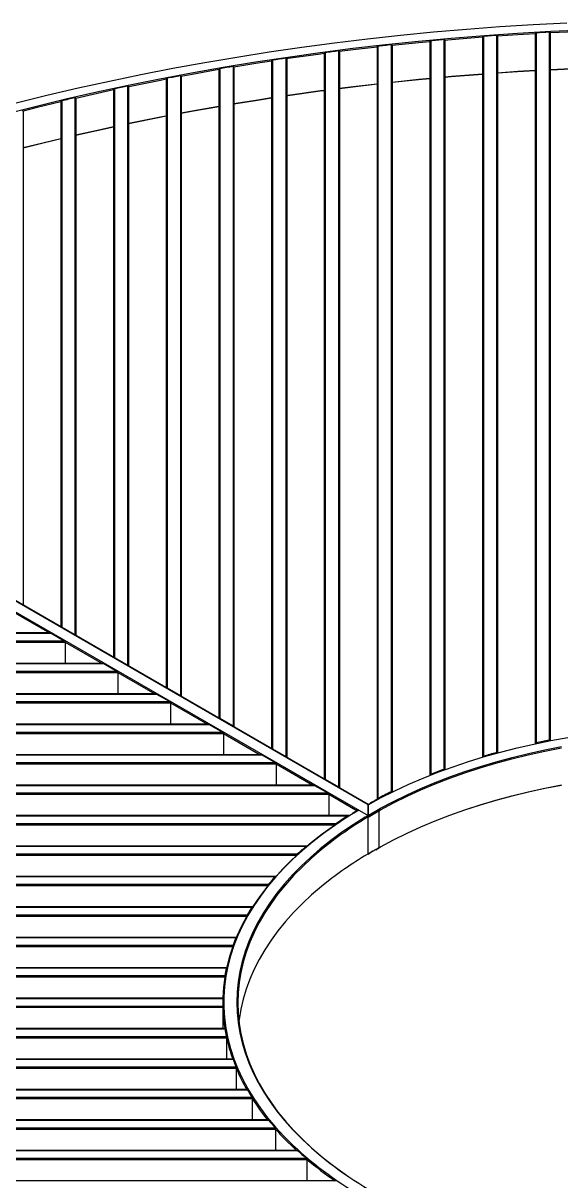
# Model space of a CAD drawing. Header units: millimetres. Extents: x -3019 to 2921, y -1257 to 2943.
# Drawn here: x 1142 to 1428, y 1074 to 1689 of the extents above; entities that cross this region are included whole.
import ezdxf

# ---------------------------------------------------------------- set-up
doc = ezdxf.new("R2010")
doc.units = ezdxf.units.MM

# ---------------------------------------------------------------- blocks, each defined once
blk = doc.blocks.new('izometria')
for p, q in [((424.73, 1703.21), (424.73, 1313.53)), ((425.23, 1703.66), (425.23, 1314.08)), ((432.23, 1704.3), (432.23, 1316.75)), ((432.73, 1703.94), (432.73, 1316.59)), ((452.73, 1705.58), (452.73, 1323.21)), ((453.23, 1706.02), (453.23, 1323.68)), ((460.23, 1706.53), (460.23, 1325.67)), ((460.73, 1706.16), (460.73, 1325.49)), ((480.73, 1707.43), (480.73, 1330.33)), ((481.23, 1707.87), (481.23, 1330.74)), ((488.23, 1708.25), (488.23, 1332.16)), ((488.73, 1707.86), (488.73, 1331.95)), ((369.23, 1697.35), (369.23, 1311.52)), ((376.23, 1698.26), (376.23, 1307.48)), ((376.73, 1697.91), (376.73, 1306.95)), ((396.73, 1700.31), (396.73, 1300.58)), ((397.23, 1700.77), (397.23, 1301.25)), ((404.23, 1701.55), (404.23, 1304.81)), ((404.73, 1701.19), (404.73, 1304.65)), ((340.73, 1692.9), (340.73, 1327.74)), ((341.23, 1693.39), (341.23, 1327.69)), ((348.23, 1694.43), (348.23, 1323.65)), ((348.73, 1694.1), (348.73, 1323.12)), ((368.73, 1696.88), (368.73, 1311.57)), ((292.23, 1685.09), (292.23, 1355.97)), ((292.73, 1684.78), (292.73, 1355.45)), ((312.73, 1688.37), (312.73, 1343.9)), ((313.23, 1688.86), (313.23, 1343.85)), ((320.23, 1690.05), (320.23, 1339.81)), ((320.73, 1689.72), (320.73, 1339.28)), ((264.23, 1679.55), (264.23, 1372.14)), ((264.73, 1679.25), (264.73, 1371.61)), ((284.73, 1683.26), (284.73, 1360.06)), ((285.23, 1683.76), (285.23, 1360.01)), ((236.23, 1673.4), (236.23, 1388.3)), ((236.73, 1673.11), (236.73, 1387.77)), ((256.73, 1677.56), (256.73, 1376.23)), ((257.23, 1678.07), (257.23, 1376.18)), ((208.73, 1666.34), (208.73, 1403.94)), ((228.73, 1671.24), (228.73, 1392.39)), ((229.23, 1671.77), (229.23, 1392.34)), ((-72.61, 1560.47), (391.96, 1292.28)), ((-62.71, 1560.47), (391.96, 1298)), ((391.96, 1298.17), (-62.21, 1560.35)), ((391.97, 1298.15), (-62.13, 1560.3)), ((203.08, 1400.5), (222.71, 1389.17)), ((203.08, 1400.5), (222.72, 1389.17)), ((229.23, 1392.34), (236.23, 1388.3)), ((-263.49, 1384.34), (231.08, 1384.34)), ((-263.29, 1385.03), (230.58, 1385.03)), ((-260.46, 1389.07), (223.58, 1389.07)), ((223.29, 1389.17), (-260.34, 1389.17)), ((223.58, 1389.07), (230.58, 1385.03)), ((231.08, 1384.34), (231.08, 1373)), ((231.08, 1384.34), (250.71, 1373)), ((231.08, 1384.34), (250.72, 1373)), ((-271.38, 1372.91), (251.58, 1372.91)), ((251.29, 1373), (-271.27, 1373)), ((251.58, 1372.91), (258.58, 1368.87)), ((257.23, 1376.18), (264.23, 1372.14)), ((-274.12, 1368.17), (259.08, 1368.17)), ((-273.94, 1368.87), (258.58, 1368.87)), ((259.08, 1368.18), (278.72, 1356.84)), ((259.08, 1368.17), (259.08, 1356.84)), ((259.08, 1368.17), (278.71, 1356.84)), ((285.23, 1360.01), (292.23, 1355.97)), ((-283.54, 1352.7), (286.58, 1352.7)), ((-281.23, 1356.75), (279.58, 1356.75)), ((279.29, 1356.84), (-281.14, 1356.84)), ((279.58, 1356.75), (286.58, 1352.7)), ((-283.7, 1352.01), (287.08, 1352.01)), ((287.08, 1352.01), (287.08, 1340.67)), ((287.08, 1352.01), (306.71, 1340.67)), ((287.08, 1352.01), (306.72, 1340.67)), ((-290.07, 1340.58), (307.58, 1340.58)), ((307.29, 1340.67), (-289.98, 1340.67)), ((307.58, 1340.58), (314.58, 1336.54)), ((313.23, 1343.85), (320.23, 1339.81)), ((-292.26, 1335.84), (315.08, 1335.84)), ((-292.12, 1336.54), (314.58, 1336.54)), ((315.08, 1335.85), (334.72, 1324.51)), ((315.08, 1335.84), (315.08, 1324.51)), ((315.08, 1335.84), (334.71, 1324.51)), ((-297.9, 1324.42), (335.58, 1324.42)), ((335.29, 1324.51), (-297.83, 1324.51)), ((335.58, 1324.42), (342.58, 1320.38)), ((341.23, 1327.69), (348.23, 1323.65)), ((-299.84, 1319.68), (343.08, 1319.68)), ((-299.71, 1320.38), (342.58, 1320.38)), ((343.08, 1319.68), (343.08, 1308.34)), ((343.08, 1319.68), (362.71, 1308.34)), ((343.08, 1319.68), (362.72, 1308.34)), ((369.23, 1311.52), (376.23, 1307.48)), ((-306.45, 1303.52), (371.08, 1303.52)), ((-306.34, 1304.21), (370.58, 1304.21)), ((-304.77, 1308.25), (363.58, 1308.25)), ((363.29, 1308.34), (-304.71, 1308.34)), ((363.58, 1308.25), (370.58, 1304.21)), ((371.08, 1303.52), (371.08, 1292.18)), ((371.08, 1303.52), (386.3, 1294.73)), ((371.08, 1303.52), (386.19, 1294.79)), ((391.96, 1298), (391.96, 1292.28)), ((391.96, 1292.26), (391.96, 1297.98)), ((-310.7, 1292.09), (381.37, 1292.09)), ((381.64, 1292.18), (-310.64, 1292.18)), ((391.96, 1271.84), (391.96, 1291.44)), ((397.66, 1294.73), (397.66, 1275.13)), ((-312.13, 1287.35), (374.78, 1287.35)), ((-312.04, 1288.05), (375.2, 1288.05)), ((-315.7, 1275.93), (359.15, 1275.93)), ((359.35, 1276.02), (-315.65, 1276.02)), ((396.11, 1274.07), (397.47, 1274.83)), ((-316.88, 1271.19), (354.21, 1271.19)), ((-316.81, 1271.88), (354.53, 1271.88)), ((391.96, 1271.67), (393.06, 1272.32)), ((-320.73, 1255.02), (338.84, 1255.02)), ((-320.67, 1255.72), (339.07, 1255.72)), ((-319.79, 1259.76), (342.51, 1259.76)), ((342.66, 1259.85), (-319.75, 1259.85)), ((-322.98, 1243.6), (330.28, 1243.6)), ((330.39, 1243.69), (-322.96, 1243.69)), ((-323.69, 1238.86), (327.66, 1238.86)), ((-323.64, 1239.56), (327.83, 1239.56)), ((-325.29, 1227.43), (321.8, 1227.43)), ((321.87, 1227.52), (-325.27, 1227.52)), ((-325.76, 1222.7), (320.11, 1222.7)), ((-325.73, 1223.39), (320.22, 1223.39)), ((-326.71, 1211.27), (316.69, 1211.27)), ((316.73, 1211.36), (-326.7, 1211.36)), ((-326.94, 1206.53), (315.87, 1206.53)), ((-326.93, 1207.23), (315.92, 1207.23)), ((314.76, 1195.2), (-327.26, 1195.2)), ((-327.26, 1195.1), (314.76, 1195.1)), ((-327.26, 1191.06), (314.76, 1191.06)), ((-327.26, 1190.37), (314.77, 1190.37)), ((314.77, 1190.37), (314.77, 1179.03)), ((315.89, 1179.03), (-326.94, 1179.03)), ((-326.93, 1178.94), (315.92, 1178.94)), ((-326.71, 1174.9), (316.69, 1174.9)), ((-326.69, 1174.2), (316.76, 1174.2)), ((316.76, 1174.2), (316.76, 1162.87)), ((320.16, 1162.87), (-325.74, 1162.87)), ((-325.73, 1162.78), (320.22, 1162.78)), ((-325.29, 1158.74), (321.8, 1158.74)), ((-325.26, 1158.04), (321.92, 1158.04)), ((321.92, 1158.04), (321.92, 1146.7)), ((327.73, 1146.7), (-323.67, 1146.7)), ((-323.64, 1146.61), (327.83, 1146.61)), ((-322.98, 1142.57), (330.28, 1142.57)), ((-322.93, 1141.87), (330.47, 1141.87)), ((330.47, 1141.87), (330.47, 1130.54)), ((338.94, 1130.54), (-320.71, 1130.54)), ((-320.67, 1130.45), (339.07, 1130.45)), ((-319.79, 1126.41), (342.51, 1126.41)), ((-319.73, 1125.71), (342.77, 1125.71)), ((342.77, 1125.71), (342.77, 1114.38)), ((354.35, 1114.38), (-316.85, 1114.38)), ((-316.81, 1114.28), (354.53, 1114.28)), ((-315.7, 1110.24), (359.15, 1110.24)), ((-315.62, 1109.55), (359.5, 1109.55)), ((359.5, 1109.55), (359.5, 1098.21)), ((374.96, 1098.21), (-312.09, 1098.21))]:
    blk.add_line(p, q)
at = {"flags": 128}
for points in [[(506.7, 1709.39), (489.02, 1708.58), (471.37, 1707.57), (453.76, 1706.35), (436.2, 1704.94), (418.68, 1703.33), (401.22, 1701.51), (383.83, 1699.5), (366.52, 1697.29), (349.28, 1694.88), (332.12, 1692.28), (315.06, 1689.48), (298.1, 1686.48), (281.25, 1683.29), (264.5, 1679.92), (247.88, 1676.35), (231.38, 1672.59), (215.02, 1668.64), (198.79, 1664.51)], [(497.5, 1713.04), (479.74, 1712.13), (462.02, 1711.02), (444.34, 1709.7), (426.71, 1708.18), (409.13, 1706.46), (391.61, 1704.55), (374.17, 1702.43), (356.8, 1700.11), (339.51, 1697.6), (322.31, 1694.89), (305.21, 1691.99), (288.21, 1688.89), (271.32, 1685.6), (254.54, 1682.11), (237.89, 1678.44), (221.37, 1674.58), (204.98, 1670.53)], [(424.73, 1703.21), (418.87, 1702.64), (404.73, 1701.19)], [(432.23, 1704.3), (431.36, 1704.22), (430.48, 1704.14), (429.61, 1704.06), (428.73, 1703.98), (427.86, 1703.9), (426.98, 1703.82), (426.11, 1703.74), (425.23, 1703.66)], [(452.73, 1705.58), (436.36, 1704.25), (432.58, 1703.92)], [(460.23, 1706.53), (459.36, 1706.47), (458.48, 1706.41), (457.61, 1706.34), (456.73, 1706.28), (455.86, 1706.22), (454.98, 1706.15), (454.11, 1706.09), (453.23, 1706.02)], [(480.73, 1707.43), (471.5, 1706.87), (460.63, 1706.15)], [(488.23, 1708.25), (487.36, 1708.2), (486.48, 1708.15), (485.61, 1708.11), (484.73, 1708.06), (483.86, 1708.01), (482.98, 1707.96), (482.11, 1707.91), (481.23, 1707.87)], [(508.73, 1708.77), (506.78, 1708.69), (489.13, 1707.88), (488.73, 1707.86)], [(376.23, 1698.26), (375.36, 1698.15), (374.48, 1698.04), (373.61, 1697.92), (372.73, 1697.81), (371.86, 1697.7), (370.98, 1697.58), (370.11, 1697.47), (369.23, 1697.35)], [(396.73, 1700.31), (384.07, 1698.82), (376.73, 1697.91)], [(404.23, 1701.55), (403.36, 1701.45), (402.48, 1701.36), (401.61, 1701.26), (400.73, 1701.16), (399.86, 1701.07), (398.98, 1700.97), (398.11, 1700.87), (397.23, 1700.77)], [(340.73, 1692.9), (332.42, 1691.62), (320.73, 1689.72)], [(348.23, 1694.43), (347.36, 1694.3), (346.48, 1694.17), (345.61, 1694.04), (344.73, 1693.91), (343.86, 1693.78), (342.98, 1693.65), (342.11, 1693.52), (341.23, 1693.39)], [(368.73, 1696.88), (366.77, 1696.62), (349.55, 1694.22), (348.68, 1694.09)], [(292.23, 1685.09), (291.36, 1684.93), (290.48, 1684.76), (289.61, 1684.6), (288.73, 1684.43), (287.86, 1684.27), (286.98, 1684.1), (286.11, 1683.93), (285.23, 1683.76)], [(312.73, 1688.37), (298.44, 1685.83), (292.7, 1684.77)], [(320.23, 1690.05), (319.36, 1689.9), (318.48, 1689.75), (317.61, 1689.61), (316.73, 1689.46), (315.86, 1689.31), (314.98, 1689.16), (314.11, 1689.01), (313.23, 1688.86)], [(452.73, 1685.98), (436.36, 1684.66), (432.73, 1684.34)], [(452.73, 1685.86), (436.2, 1684.53), (432.73, 1684.22)], [(480.73, 1687.83), (471.5, 1687.28), (460.73, 1686.56)], [(480.73, 1687.71), (471.37, 1687.15), (460.73, 1686.44)], [(508.73, 1689.17), (506.78, 1689.09), (489.13, 1688.29), (488.73, 1688.27)], [(508.73, 1689.05), (506.7, 1688.97), (489.02, 1688.16), (488.73, 1688.15)], [(264.23, 1679.55), (263.36, 1679.37), (262.48, 1679.19), (261.61, 1679), (260.73, 1678.82), (259.86, 1678.63), (258.98, 1678.45), (258.11, 1678.26), (257.23, 1678.07)], [(284.73, 1683.26), (281.61, 1682.65), (264.88, 1679.28), (264.73, 1679.25)], [(396.73, 1680.71), (384.07, 1679.23), (376.73, 1678.32)], [(396.73, 1680.6), (383.83, 1679.09), (376.73, 1678.2)], [(424.73, 1683.61), (418.87, 1683.05), (404.73, 1681.59)], [(424.73, 1683.49), (418.68, 1682.91), (404.73, 1681.48)], [(236.23, 1673.4), (235.36, 1673.2), (234.48, 1673), (233.61, 1672.79), (232.73, 1672.59), (231.86, 1672.39), (230.98, 1672.18), (230.11, 1671.98), (229.23, 1671.77)], [(256.73, 1677.56), (248.28, 1675.72), (236.73, 1673.11)], [(340.73, 1673.31), (332.42, 1672.02), (320.73, 1670.12)], [(340.73, 1673.2), (332.12, 1671.86), (320.73, 1670.02)], [(368.73, 1677.28), (366.77, 1677.02), (349.55, 1674.62), (348.73, 1674.5)], [(368.73, 1677.17), (366.52, 1676.88), (349.28, 1674.47), (348.73, 1674.39)], [(228.73, 1671.24), (215.45, 1668.03), (208.73, 1666.34)], [(312.73, 1668.77), (298.44, 1666.24), (292.73, 1665.18)], [(312.73, 1668.66), (298.1, 1666.07), (292.73, 1665.08)], [(284.73, 1663.66), (281.61, 1663.06), (264.88, 1659.68), (264.73, 1659.65)], [(284.73, 1663.56), (281.25, 1662.88), (264.73, 1659.55)], [(256.73, 1657.96), (248.28, 1656.12), (236.73, 1653.51)], [(256.73, 1657.86), (247.88, 1655.93), (236.73, 1653.42)], [(228.73, 1651.65), (215.45, 1648.43), (208.73, 1646.75)], [(228.73, 1651.55), (215.02, 1648.23), (208.73, 1646.65)], [(391.96, 1291.44), (398.62, 1295.26), (405.52, 1298.94), (412.67, 1302.45), (420.04, 1305.81), (427.63, 1309.01), (435.42, 1312.03), (443.41, 1314.88), (451.58, 1317.56), (459.93, 1320.05), (468.43, 1322.35), (477.07, 1324.47), (485.86, 1326.39), (494.76, 1328.12)], [(405.04, 1299.48), (405.54, 1299.74), (412.69, 1303.25), (420.07, 1306.6), (427.66, 1309.78), (435.46, 1312.8), (443.45, 1315.64), (451.63, 1318.31), (459.97, 1320.79), (468.47, 1323.09), (477.12, 1325.2), (485.9, 1327.11), (494.79, 1328.84)], [(405.45, 1305.03), (406.12, 1305.36), (413.56, 1308.81), (421.21, 1312.1), (429.07, 1315.22), (437.14, 1318.17), (445.38, 1320.94), (453.81, 1323.53), (462.39, 1325.93), (471.13, 1328.15), (480, 1330.17), (489, 1332), (498.11, 1333.64)], [(391.96, 1271.84), (398.62, 1275.66), (405.52, 1279.34), (412.67, 1282.86), (420.04, 1286.22), (427.63, 1289.41), (435.42, 1292.44), (443.41, 1295.29), (451.58, 1297.96), (459.93, 1300.45), (468.43, 1302.75), (477.07, 1304.87), (485.86, 1306.79), (494.76, 1308.52)], [(397.61, 1275.1), (398.63, 1275.66), (405.54, 1279.33), (412.69, 1282.83), (420.07, 1286.18), (427.66, 1289.37), (435.46, 1292.39), (443.45, 1295.23), (451.63, 1297.89), (459.97, 1300.37), (468.47, 1302.67), (477.12, 1304.78), (485.9, 1306.7), (494.79, 1308.42)], [(391.96, 1297.98), (398.92, 1301.74), (405.45, 1305.03)], [(391.96, 1292.26), (398.63, 1296.07), (405.04, 1299.48)], [(391.96, 1298.17), (391.96, 1298.16), (391.96, 1298.15), (391.96, 1298.11), (391.96, 1298.06), (391.96, 1298)], [(383.13, 1292.78), (379.84, 1290.7), (373.59, 1286.54), (367.63, 1282.24), (361.95, 1277.82), (356.55, 1273.28), (351.46, 1268.63), (346.68, 1263.86), (342.2, 1259), (338.05, 1254.05), (334.22, 1249), (330.72, 1243.88), (327.56, 1238.69), (324.74, 1233.43), (322.26, 1228.11), (320.13, 1222.74), (318.35, 1217.34), (316.92, 1211.89), (315.85, 1206.42), (315.14, 1200.93), (314.78, 1195.43), (314.73, 1192.88)], [(387.04, 1295.14), (380.52, 1291.12), (374.26, 1286.96), (368.28, 1282.67), (362.58, 1278.25), (357.17, 1273.71), (352.07, 1269.05), (347.27, 1264.29), (342.78, 1259.43), (338.62, 1254.48), (334.78, 1249.43), (331.27, 1244.31), (328.1, 1239.11), (325.27, 1233.85), (322.78, 1228.54), (320.65, 1223.17), (318.86, 1217.76), (317.43, 1212.31), (316.36, 1206.84), (315.64, 1201.34), (315.28, 1195.84), (315.28, 1190.33), (315.64, 1184.83), (316.36, 1179.33), (317.43, 1173.86), (318.86, 1168.41), (320.65, 1163), (322.78, 1157.63), (325.27, 1152.32), (328.1, 1147.05), (331.27, 1141.86), (334.78, 1136.74), (338.62, 1131.69), (342.78, 1126.74), (347.27, 1121.88), (347.88, 1121.25)], [(396.94, 1295.14), (390.34, 1291.29), (383.99, 1287.29), (377.91, 1283.16), (372.11, 1278.91), (366.59, 1274.52), (361.37, 1270.02), (356.44, 1265.41), (351.83, 1260.69), (347.53, 1255.87), (343.55, 1250.97), (339.89, 1245.97), (336.57, 1240.91), (333.58, 1235.77), (330.94, 1230.57), (328.64, 1225.32), (326.69, 1220.02), (325.09, 1214.68), (323.84, 1209.31), (322.95, 1203.91), (322.41, 1198.5), (322.23, 1193.08), (322.41, 1187.67), (322.95, 1182.26), (323.84, 1176.86), (325.09, 1171.49), (326.69, 1166.15), (328.64, 1160.85), (330.94, 1155.6), (333.58, 1150.4), (336.57, 1145.26), (339.89, 1140.19), (343.55, 1135.2), (347.53, 1130.3), (351.83, 1125.48), (352.91, 1124.34)], [(391.96, 1292.28), (391.96, 1292.2), (391.96, 1292.12), (391.96, 1292.02), (391.96, 1291.92), (391.96, 1291.82), (391.96, 1291.72), (391.96, 1291.63), (391.96, 1291.54), (391.96, 1291.47)], [(373.77, 1279.28), (372.76, 1278.52), (367.23, 1274.13), (361.99, 1269.63), (357.05, 1265.02), (352.42, 1260.31), (348.11, 1255.49), (344.11, 1250.58), (340.45, 1245.59), (337.12, 1240.52), (334.12, 1235.38), (331.47, 1230.18), (329.16, 1224.93), (327.2, 1219.62), (325.6, 1214.28), (324.35, 1208.91), (323.45, 1203.51), (322.91, 1198.1), (322.73, 1192.68), (322.91, 1187.26), (323.45, 1181.84), (324.35, 1176.45), (325.6, 1171.07), (327.2, 1165.73), (329.16, 1160.43), (331.47, 1155.17), (334.12, 1149.97), (337.12, 1144.83), (340.45, 1139.76), (344.11, 1134.77), (348.11, 1129.86), (352.42, 1125.05), (357.05, 1120.33), (361.99, 1115.72), (367.23, 1111.22), (372.76, 1106.84), (378.58, 1102.58), (381.71, 1100.42)], [(391.96, 1271.87), (391.96, 1271.8), (391.96, 1271.74), (391.96, 1271.71), (391.96, 1271.7), (391.96, 1271.7)], [(373.77, 1259.68), (372.76, 1258.92), (367.23, 1254.54), (361.99, 1250.04), (357.05, 1245.43), (352.42, 1240.71), (348.11, 1235.89), (344.11, 1230.98), (340.45, 1225.99), (337.12, 1220.92), (334.12, 1215.78), (331.47, 1210.58), (329.16, 1205.33), (327.2, 1200.03), (325.6, 1194.68), (324.35, 1189.31), (323.45, 1183.91), (323.32, 1182.88)]]:
    blk.add_lwpolyline(points, dxfattribs=at)
for centre, radius, start, end in [((562.61, 946.55), 392.72, 100.91677, 101.95874), ((554.21, 981.03), 357.22, 105.25274, 106.41981), ((540.42, 1022.61), 313.4, 110.19291, 111.5626), ((519.8, 1069.23), 262.4, 116.12957, 117.84488), ((500.61, 1109.31), 212.08, 119.04132, 126.73364), ((497.4, 1108.05), 217.56, 122.22984, 124.17342), ((470.43, 1143.9), 172.66, 130.12603, 132.16415), ((500.61, 1089.71), 212.08, 119.04132, 126.73364), ((446.3, 1167.93), 138.58, 138.50016, 140.69427), ((426.4, 1182.48), 113.91, 147.54926, 149.92727), ((411.58, 1189.95), 97.29, 157.3371, 159.89306), ((402.44, 1192.7), 87.73, 167.77978, 170.4675), ((399.4, 1193.08), 84.66, 178.63249, 181.36751), ((400.02, 1192.7), 85.29, 181.5678, 189.24386), ((402.48, 1193.48), 87.77, 189.53306, 192.21948), ((405.86, 1193.84), 91.24, 192.31216, 199.8446), ((411.57, 1196.22), 97.28, 200.10661, 202.66299), ((417.65, 1198.43), 103.9, 202.87511, 209.85547), ((426.37, 1203.67), 113.87, 210.07219, 212.45105), ((435.63, 1209.33), 124.94, 212.61005, 219.09813), ((446.37, 1218.29), 138.66, 219.30631, 221.49914), ((458.26, 1228.72), 154.75, 221.64999, 227.63561), ((483.15, 1256.16), 191.05, 224.92536, 239.35555), ((484.87, 1253.4), 184.58, 224.36302, 239.91693), ((470.37, 1242.2), 172.57, 227.83553, 229.8748), ((483.93, 1258.33), 193.96, 230.02244, 235.64051)]:
    blk.add_arc(centre, radius, start, end)
for centre, major_axis, ratio, start_param, end_param in [((229.23, 1391.93), (-0.444, 0.444), 0.517687, 5.190086, 6.333751), ((223.58, 1388.67), (0.444, -0.444), 0.517687, 2.048493, 2.663896), ((230.58, 1384.62), (0.444, -0.444), 0.517687, 0.477697, 2.048493), ((236.23, 1387.89), (-0.444, 0.444), 0.517687, 4.04642, 5.190086), ((251.58, 1372.5), (0.444, -0.444), 0.517687, 2.048493, 2.663896), ((257.23, 1375.77), (-0.444, 0.444), 0.517687, 5.190086, 6.333751), ((264.23, 1371.73), (-0.444, 0.444), 0.517687, 4.04642, 5.190086), ((258.58, 1368.46), (0.444, -0.444), 0.517687, 0.477697, 2.048493), ((285.23, 1359.61), (-0.444, 0.444), 0.517687, 5.190086, 6.333751), ((279.58, 1356.34), (0.444, -0.444), 0.517687, 2.048493, 2.663896), ((286.58, 1352.3), (0.444, -0.444), 0.517687, 0.477697, 2.048493), ((292.23, 1355.57), (-0.444, 0.444), 0.517687, 4.04642, 5.190086), ((307.58, 1340.17), (0.444, -0.444), 0.517687, 2.048493, 2.663896), ((313.23, 1343.44), (-0.444, 0.444), 0.517687, 5.190086, 6.333751), ((314.58, 1336.13), (0.444, -0.444), 0.517687, 0.477697, 2.048493), ((320.23, 1339.4), (-0.444, 0.444), 0.517687, 4.04642, 5.190086), ((335.58, 1324.01), (0.444, -0.444), 0.517687, 2.048493, 2.663896), ((341.23, 1327.28), (-0.444, 0.444), 0.517687, 5.190086, 6.333751), ((348.23, 1323.24), (-0.444, 0.444), 0.517687, 4.04642, 5.190086), ((342.58, 1319.97), (0.444, -0.444), 0.517687, 0.477697, 2.048493), ((369.23, 1311.11), (-0.444, 0.444), 0.517687, 5.190086, 6.333751), ((363.58, 1307.84), (0.444, -0.444), 0.517687, 2.048493, 2.663896), ((370.58, 1303.8), (0.444, -0.444), 0.517687, 0.477697, 2.048493), ((376.23, 1307.07), (-0.444, 0.444), 0.517687, 4.04642, 5.190086), ((387.01, 1294.73), (0.707, 0), 0.577382, 1.570796, 3.141593), ((396.91, 1294.73), (0.707, 0), 0.577382, 0, 1.570796), ((396.91, 1275.13), (0.707, 0), 0.577382, 4.915993, 6.283185)]:
    blk.add_ellipse(centre, major_axis=major_axis, ratio=ratio, start_param=start_param, end_param=end_param)
for points, knots in [([(424.73, 1703.21), (424.74, 1703.25), (424.75, 1703.34), (424.83, 1703.47), (424.96, 1703.58), (425.1, 1703.64), (425.19, 1703.66), (425.23, 1703.66)], [0, 0, 0, 0, 0.211209, 0.42239, 0.63481, 0.849838, 1, 1, 1, 1]), ([(432.23, 1704.3), (432.29, 1704.3), (432.4, 1704.3), (432.55, 1704.24), (432.67, 1704.15), (432.73, 1704.04), (432.73, 1703.96), (432.73, 1703.94)], [0, 0, 0, 0, 0.217881, 0.435797, 0.652509, 0.866799, 1, 1, 1, 1]), ([(452.73, 1705.58), (452.74, 1705.62), (452.75, 1705.71), (452.84, 1705.84), (452.96, 1705.94), (453.1, 1706.01), (453.2, 1706.02), (453.23, 1706.02)], [0, 0, 0, 0, 0.212466, 0.424874, 0.638149, 0.853117, 1, 1, 1, 1]), ([(460.23, 1706.53), (460.29, 1706.53), (460.4, 1706.53), (460.55, 1706.47), (460.67, 1706.37), (460.73, 1706.26), (460.73, 1706.19), (460.73, 1706.16)], [0, 0, 0, 0, 0.216706, 0.433392, 0.649366, 0.8638, 1, 1, 1, 1]), ([(480.73, 1707.43), (480.74, 1707.48), (480.75, 1707.57), (480.84, 1707.69), (480.96, 1707.79), (481.1, 1707.85), (481.2, 1707.86), (481.23, 1707.87)], [0, 0, 0, 0, 0.213385, 0.426771, 0.640604, 0.855394, 1, 1, 1, 1]), ([(488.23, 1708.25), (488.29, 1708.24), (488.4, 1708.24), (488.55, 1708.18), (488.67, 1708.08), (488.73, 1707.97), (488.73, 1707.89), (488.73, 1707.86)], [0, 0, 0, 0, 0.215789, 0.431589, 0.646982, 0.861547, 1, 1, 1, 1]), ([(368.73, 1696.88), (368.74, 1696.92), (368.75, 1697.02), (368.83, 1697.15), (368.96, 1697.26), (369.1, 1697.33), (369.19, 1697.35), (369.23, 1697.35)], [0, 0, 0, 0, 0.207953, 0.415847, 0.625993, 0.841284, 1, 1, 1, 1]), ([(376.23, 1698.26), (376.29, 1698.26), (376.41, 1698.27), (376.56, 1698.21), (376.67, 1698.12), (376.73, 1698.01), (376.73, 1697.94), (376.73, 1697.91)], [0, 0, 0, 0, 0.2211336, 0.442459, 0.6611659, 0.8749693, 1, 1, 1, 1]), ([(396.73, 1700.31), (396.74, 1700.36), (396.75, 1700.45), (396.83, 1700.58), (396.96, 1700.68), (397.1, 1700.75), (397.19, 1700.77), (397.23, 1700.77)], [0, 0, 0, 0, 0.209717, 0.419421, 0.63086, 0.845919, 1, 1, 1, 1]), ([(404.23, 1701.55), (404.29, 1701.55), (404.4, 1701.55), (404.56, 1701.49), (404.67, 1701.4), (404.73, 1701.29), (404.73, 1701.22), (404.73, 1701.19)], [0, 0, 0, 0, 0.219355, 0.438792, 0.656407, 0.870502, 1, 1, 1, 1]), ([(340.73, 1692.9), (340.74, 1692.95), (340.75, 1693.04), (340.83, 1693.17), (340.95, 1693.28), (341.09, 1693.36), (341.19, 1693.38), (341.23, 1693.39)], [0, 0, 0, 0, 0.205926, 0.411729, 0.620538, 0.835886, 1, 1, 1, 1]), ([(348.23, 1694.43), (348.29, 1694.43), (348.41, 1694.44), (348.56, 1694.39), (348.67, 1694.3), (348.73, 1694.19), (348.73, 1694.12), (348.73, 1694.1)], [0, 0, 0, 0, 0.223311, 0.446776, 0.666805, 0.880215, 1, 1, 1, 1]), ([(292.23, 1685.09), (292.29, 1685.1), (292.41, 1685.11), (292.56, 1685.06), (292.68, 1684.97), (292.73, 1684.87), (292.73, 1684.8), (292.73, 1684.78)], [0, 0, 0, 0, 0.228809, 0.457809, 0.680944, 0.893208, 1, 1, 1, 1]), ([(312.73, 1688.37), (312.74, 1688.41), (312.75, 1688.5), (312.83, 1688.64), (312.95, 1688.75), (313.09, 1688.83), (313.19, 1688.85), (313.23, 1688.86)], [0, 0, 0, 0, 0.203608, 0.407079, 0.61427, 0.829652, 1, 1, 1, 1]), ([(320.23, 1690.05), (320.29, 1690.05), (320.41, 1690.06), (320.56, 1690.01), (320.67, 1689.92), (320.73, 1689.82), (320.73, 1689.75), (320.73, 1689.72)], [0, 0, 0, 0, 0.225835, 0.451846, 0.673363, 0.886284, 1, 1, 1, 1]), ([(264.23, 1679.55), (264.29, 1679.56), (264.41, 1679.57), (264.57, 1679.53), (264.68, 1679.44), (264.73, 1679.34), (264.73, 1679.27), (264.73, 1679.25)], [0, 0, 0, 0, 0.232198, 0.4646366, 0.6896224, 0.9010622, 1, 1, 1, 1]), ([(284.73, 1683.26), (284.74, 1683.3), (284.75, 1683.39), (284.83, 1683.53), (284.95, 1683.64), (285.09, 1683.73), (285.19, 1683.75), (285.23, 1683.76)], [0, 0, 0, 0, 0.200985, 0.401854, 0.607098, 0.82249, 1, 1, 1, 1]), ([(236.23, 1673.4), (236.29, 1673.41), (236.41, 1673.43), (236.57, 1673.39), (236.68, 1673.3), (236.73, 1673.2), (236.73, 1673.13), (236.73, 1673.11)], [0, 0, 0, 0, 0.236097, 0.472525, 0.699482, 0.909878, 1, 1, 1, 1]), ([(256.73, 1677.56), (256.74, 1677.6), (256.75, 1677.69), (256.83, 1677.83), (256.94, 1677.94), (257.09, 1678.03), (257.19, 1678.06), (257.23, 1678.07)], [0, 0, 0, 0, 0.198088, 0.395995, 0.599165, 0.81447, 1, 1, 1, 1]), ([(208.23, 1666.62), (208.29, 1666.63), (208.41, 1666.65), (208.57, 1666.61), (208.69, 1666.53), (208.73, 1666.42), (208.73, 1666.36), (208.73, 1666.34)], [0, 0, 0, 0, 0.240585, 0.481509, 0.710664, 0.919724, 1, 1, 1, 1]), ([(228.73, 1671.24), (228.74, 1671.29), (228.75, 1671.38), (228.83, 1671.51), (228.94, 1671.63), (229.08, 1671.72), (229.18, 1671.75), (229.23, 1671.77)], [0, 0, 0, 0, 0.194891, 0.389555, 0.590302, 0.805414, 1, 1, 1, 1]), ([(481.23, 1330.74), (481.17, 1330.73), (481.06, 1330.69), (480.9, 1330.58), (480.79, 1330.44), (480.74, 1330.32), (480.74, 1330.25), (480.73, 1330.23)], [0, 0, 0, 0, 0.232836, 0.465939, 0.691349, 0.902705, 1, 1, 1, 1]), ([(488.73, 1331.85), (488.73, 1331.88), (488.72, 1331.95), (488.67, 1332.05), (488.56, 1332.13), (488.42, 1332.18), (488.3, 1332.17), (488.24, 1332.16), (488.23, 1332.16)], [0, 0, 0, 0, 0.142429, 0.341055, 0.544004, 0.755986, 0.97855, 1, 1, 1, 1]), ([(453.23, 1323.68), (453.17, 1323.66), (453.05, 1323.61), (452.89, 1323.48), (452.78, 1323.32), (452.74, 1323.2), (452.73, 1323.14), (452.73, 1323.13)], [0, 0, 0, 0, 0.24973, 0.499987, 0.73333, 0.939272, 1, 1, 1, 1]), ([(460.73, 1325.4), (460.73, 1325.43), (460.73, 1325.5), (460.67, 1325.59), (460.57, 1325.66), (460.43, 1325.7), (460.31, 1325.69), (460.24, 1325.67), (460.23, 1325.67)], [0, 0, 0, 0, 0.139964, 0.324953, 0.517709, 0.726499, 0.954931, 1, 1, 1, 1]), ([(432.73, 1316.52), (432.73, 1316.54), (432.73, 1316.6), (432.69, 1316.69), (432.61, 1316.76), (432.48, 1316.79), (432.35, 1316.78), (432.27, 1316.76), (432.23, 1316.75)], [0, 0, 0, 0, 0.099617, 0.265701, 0.44052, 0.637385, 0.865084, 1, 1, 1, 1]), ([(425.23, 1314.08), (425.16, 1314.04), (425.03, 1313.97), (424.87, 1313.81), (424.77, 1313.65), (424.74, 1313.54), (424.73, 1313.48), (424.73, 1313.47)], [0, 0, 0, 0, 0.2931305, 0.571344, 0.7606549, 0.9509101, 1, 1, 1, 1]), ([(405.24, 1305.05), (403.94, 1304.42), (400.34, 1302.68), (395.93, 1300.36), (392.88, 1298.64), (391.96, 1298.13)], [0, 0, 0, 0, 0.285261, 0.786132, 1, 1, 1, 1]), ([(404.73, 1304.65), (404.73, 1304.67), (404.73, 1304.72), (404.7, 1304.79), (404.63, 1304.86), (404.5, 1304.89), (404.36, 1304.87), (404.26, 1304.83), (404.23, 1304.81)], [0, 0, 0, 0, 0.072341, 0.214249, 0.365288, 0.586648, 0.869412, 1, 1, 1, 1]), ([(391.96, 1297.98), (391.96, 1297.98), (391.96, 1298.05), (391.96, 1298.13), (391.96, 1298.13), (391.96, 1298.13)], [0, 0, 0, 0, 0.061136, 0.706937, 1, 1, 1, 1]), ([(397.23, 1301.25), (397.17, 1301.21), (397.05, 1301.14), (396.9, 1300.98), (396.8, 1300.82), (396.74, 1300.68), (396.74, 1300.61), (396.73, 1300.58)], [0, 0, 0, 0, 0.272289, 0.529078, 0.719642, 0.872497, 1, 1, 1, 1]), ([(381.83, 1291.97), (381.83, 1292), (381.82, 1292.07), (381.77, 1292.15), (381.67, 1292.19), (381.53, 1292.17), (381.42, 1292.12), (381.37, 1292.09)], [0, 0, 0, 0, 0.147088, 0.293555, 0.494523, 0.763086, 1, 1, 1, 1]), ([(386.56, 1295.01), (386.08, 1294.73), (384.96, 1294.07), (383.88, 1293.39), (383.26, 1292.99)], [0, 0, 0, 0, 0.421688, 1, 1, 1, 1]), ([(386.55, 1295.02), (386.56, 1295.02), (386.63, 1295.07), (386.8, 1295.12), (386.96, 1295.13), (387.04, 1295.14)], [0, 0, 0, 0, 0.052713, 0.548098, 1, 1, 1, 1]), ([(391.96, 1291.44), (391.96, 1291.48), (391.96, 1291.55), (391.96, 1291.71), (391.96, 1291.9), (391.96, 1292.1), (391.96, 1292.21), (391.96, 1292.26)], [0, 0, 0, 0, 0.137053, 0.273659, 0.468455, 0.742867, 1, 1, 1, 1]), ([(396.94, 1295.14), (397.04, 1295.13), (397.23, 1295.12), (397.45, 1295.03), (397.58, 1294.93), (397.65, 1294.82), (397.66, 1294.76), (397.66, 1294.73)], [0, 0, 0, 0, 0.315962, 0.564977, 0.74501, 0.885901, 1, 1, 1, 1]), ([(375.2, 1288.05), (375.14, 1288.01), (375.04, 1287.92), (374.91, 1287.75), (374.83, 1287.59), (374.78, 1287.46), (374.78, 1287.38), (374.78, 1287.35)], [0, 0, 0, 0, 0.278474, 0.52824, 0.720335, 0.878233, 1, 1, 1, 1]), ([(359.5, 1275.81), (359.49, 1275.84), (359.49, 1275.92), (359.44, 1275.99), (359.38, 1276.02), (359.28, 1276.01), (359.2, 1275.97), (359.16, 1275.93), (359.15, 1275.93)], [0, 0, 0, 0, 0.168836, 0.337213, 0.516688, 0.726422, 0.972744, 1, 1, 1, 1]), ([(397.66, 1275.13), (397.66, 1275.09), (397.65, 1275.02), (397.57, 1274.92), (397.5, 1274.87), (397.46, 1274.85)], [0, 0, 0, 0, 0.315959, 0.630857, 1, 1, 1, 1]), ([(354.53, 1271.88), (354.48, 1271.84), (354.4, 1271.74), (354.29, 1271.55), (354.23, 1271.37), (354.21, 1271.26), (354.21, 1271.2), (354.21, 1271.19)], [0, 0, 0, 0, 0.297482, 0.567202, 0.759505, 0.952647, 1, 1, 1, 1]), ([(391.96, 1271.67), (391.96, 1271.68), (391.96, 1271.69), (391.96, 1271.75), (391.96, 1271.81), (391.96, 1271.84)], [0, 0, 0, 0, 0.40807, 0.73515, 1, 1, 1, 1]), ([(339.07, 1255.72), (339.04, 1255.68), (338.99, 1255.6), (338.91, 1255.42), (338.86, 1255.24), (338.84, 1255.1), (338.84, 1255.04), (338.84, 1255.02)], [0, 0, 0, 0, 0.2445165, 0.4895002, 0.7203385, 0.9280353, 1, 1, 1, 1]), ([(342.77, 1259.64), (342.77, 1259.68), (342.76, 1259.76), (342.72, 1259.83), (342.67, 1259.86), (342.6, 1259.84), (342.54, 1259.79), (342.51, 1259.76)], [0, 0, 0, 0, 0.185695, 0.371082, 0.564738, 0.778771, 1, 1, 1, 1]), ([(330.47, 1243.48), (330.46, 1243.52), (330.46, 1243.6), (330.43, 1243.67), (330.39, 1243.7), (330.34, 1243.67), (330.3, 1243.62), (330.28, 1243.6)], [0, 0, 0, 0, 0.198308, 0.396437, 0.599774, 0.815134, 1, 1, 1, 1]), ([(327.83, 1239.56), (327.81, 1239.52), (327.77, 1239.44), (327.72, 1239.27), (327.68, 1239.1), (327.66, 1238.95), (327.66, 1238.88), (327.66, 1238.86)], [0, 0, 0, 0, 0.229618, 0.45945, 0.682956, 0.895011, 1, 1, 1, 1]), ([(321.92, 1227.31), (321.92, 1227.36), (321.92, 1227.44), (321.9, 1227.51), (321.87, 1227.53), (321.83, 1227.5), (321.81, 1227.45), (321.8, 1227.43)], [0, 0, 0, 0, 0.207178, 0.414267, 0.623951, 0.839264, 1, 1, 1, 1]), ([(320.22, 1223.39), (320.21, 1223.35), (320.18, 1223.28), (320.15, 1223.12), (320.13, 1222.95), (320.12, 1222.8), (320.11, 1222.72), (320.11, 1222.7)], [0, 0, 0, 0, 0.220631, 0.441353, 0.659755, 0.873602, 1, 1, 1, 1]), ([(316.76, 1211.15), (316.76, 1211.19), (316.76, 1211.28), (316.74, 1211.35), (316.73, 1211.37), (316.71, 1211.34), (316.7, 1211.29), (316.69, 1211.27)], [0, 0, 0, 0, 0.212583, 0.425129, 0.638451, 0.853373, 1, 1, 1, 1]), ([(315.92, 1207.23), (315.91, 1207.19), (315.9, 1207.12), (315.89, 1206.96), (315.88, 1206.79), (315.87, 1206.64), (315.87, 1206.56), (315.87, 1206.53)], [0, 0, 0, 0, 0.215934, 0.431871, 0.647357, 0.861895, 1, 1, 1, 1]), ([(314.77, 1194.99), (314.77, 1195.03), (314.76, 1195.11), (314.76, 1195.19), (314.76, 1195.21), (314.76, 1195.17), (314.76, 1195.12), (314.76, 1195.1)], [0, 0, 0, 0, 0.214672, 0.429352, 0.644045, 0.858735, 1, 1, 1, 1]), ([(314.76, 1191.06), (314.76, 1191.03), (314.76, 1190.95), (314.76, 1190.8), (314.76, 1190.63), (314.77, 1190.48), (314.77, 1190.4), (314.77, 1190.37)], [0, 0, 0, 0, 0.214759, 0.429435, 0.644154, 0.858851, 1, 1, 1, 1]), ([(315.89, 1179.03), (315.89, 1179.03), (315.9, 1179.04), (315.91, 1179.01), (315.91, 1178.96), (315.92, 1178.94)], [0, 0, 0, 0, 0.084906, 0.632083, 1, 1, 1, 1]), ([(316.69, 1174.9), (316.7, 1174.86), (316.72, 1174.79), (316.73, 1174.63), (316.75, 1174.46), (316.76, 1174.31), (316.76, 1174.23), (316.76, 1174.2)], [0, 0, 0, 0, 0.216823, 0.433654, 0.649734, 0.864189, 1, 1, 1, 1]), ([(320.16, 1162.87), (320.16, 1162.87), (320.17, 1162.88), (320.19, 1162.85), (320.21, 1162.8), (320.22, 1162.78)], [0, 0, 0, 0, 0.060412, 0.605031, 1, 1, 1, 1]), ([(321.8, 1158.74), (321.81, 1158.7), (321.84, 1158.62), (321.88, 1158.46), (321.91, 1158.29), (321.92, 1158.14), (321.92, 1158.07), (321.92, 1158.04)], [0, 0, 0, 0, 0.222516, 0.44514, 0.664781, 0.878386, 1, 1, 1, 1]), ([(327.73, 1146.7), (327.73, 1146.7), (327.75, 1146.71), (327.78, 1146.68), (327.81, 1146.63), (327.83, 1146.61)], [0, 0, 0, 0, 0.017938, 0.556395, 1, 1, 1, 1]), ([(330.28, 1142.57), (330.3, 1142.53), (330.35, 1142.45), (330.4, 1142.29), (330.44, 1142.11), (330.46, 1141.97), (330.46, 1141.9), (330.47, 1141.87)], [0, 0, 0, 0, 0.232839, 0.465923, 0.691326, 0.902704, 1, 1, 1, 1]), ([(338.94, 1130.54), (338.96, 1130.54), (339, 1130.53), (339.05, 1130.48), (339.07, 1130.45)], [0, 0, 0, 0, 0.483598, 1, 1, 1, 1]), ([(342.51, 1126.41), (342.54, 1126.37), (342.61, 1126.28), (342.69, 1126.11), (342.75, 1125.92), (342.77, 1125.79), (342.77, 1125.72), (342.77, 1125.71)], [0, 0, 0, 0, 0.249746, 0.499958, 0.733332, 0.939264, 1, 1, 1, 1]), ([(354.35, 1114.37), (354.37, 1114.37), (354.42, 1114.37), (354.49, 1114.32), (354.53, 1114.29), (354.53, 1114.28)], [0, 0, 0, 0, 0.381151, 0.96592, 1, 1, 1, 1]), ([(359.15, 1110.24), (359.2, 1110.2), (359.3, 1110.1), (359.41, 1109.91), (359.47, 1109.73), (359.5, 1109.62), (359.5, 1109.56), (359.5, 1109.55)], [0, 0, 0, 0, 0.293132, 0.57132, 0.760637, 0.950901, 1, 1, 1, 1])]:
    blk.add_open_spline(points, degree=3, knots=knots)

msp = doc.modelspace()

# ---------------------------------------------------------------- block references
msp.add_blockref('izometria', (933.45, -23.87))

doc.saveas('drawing.dxf')
